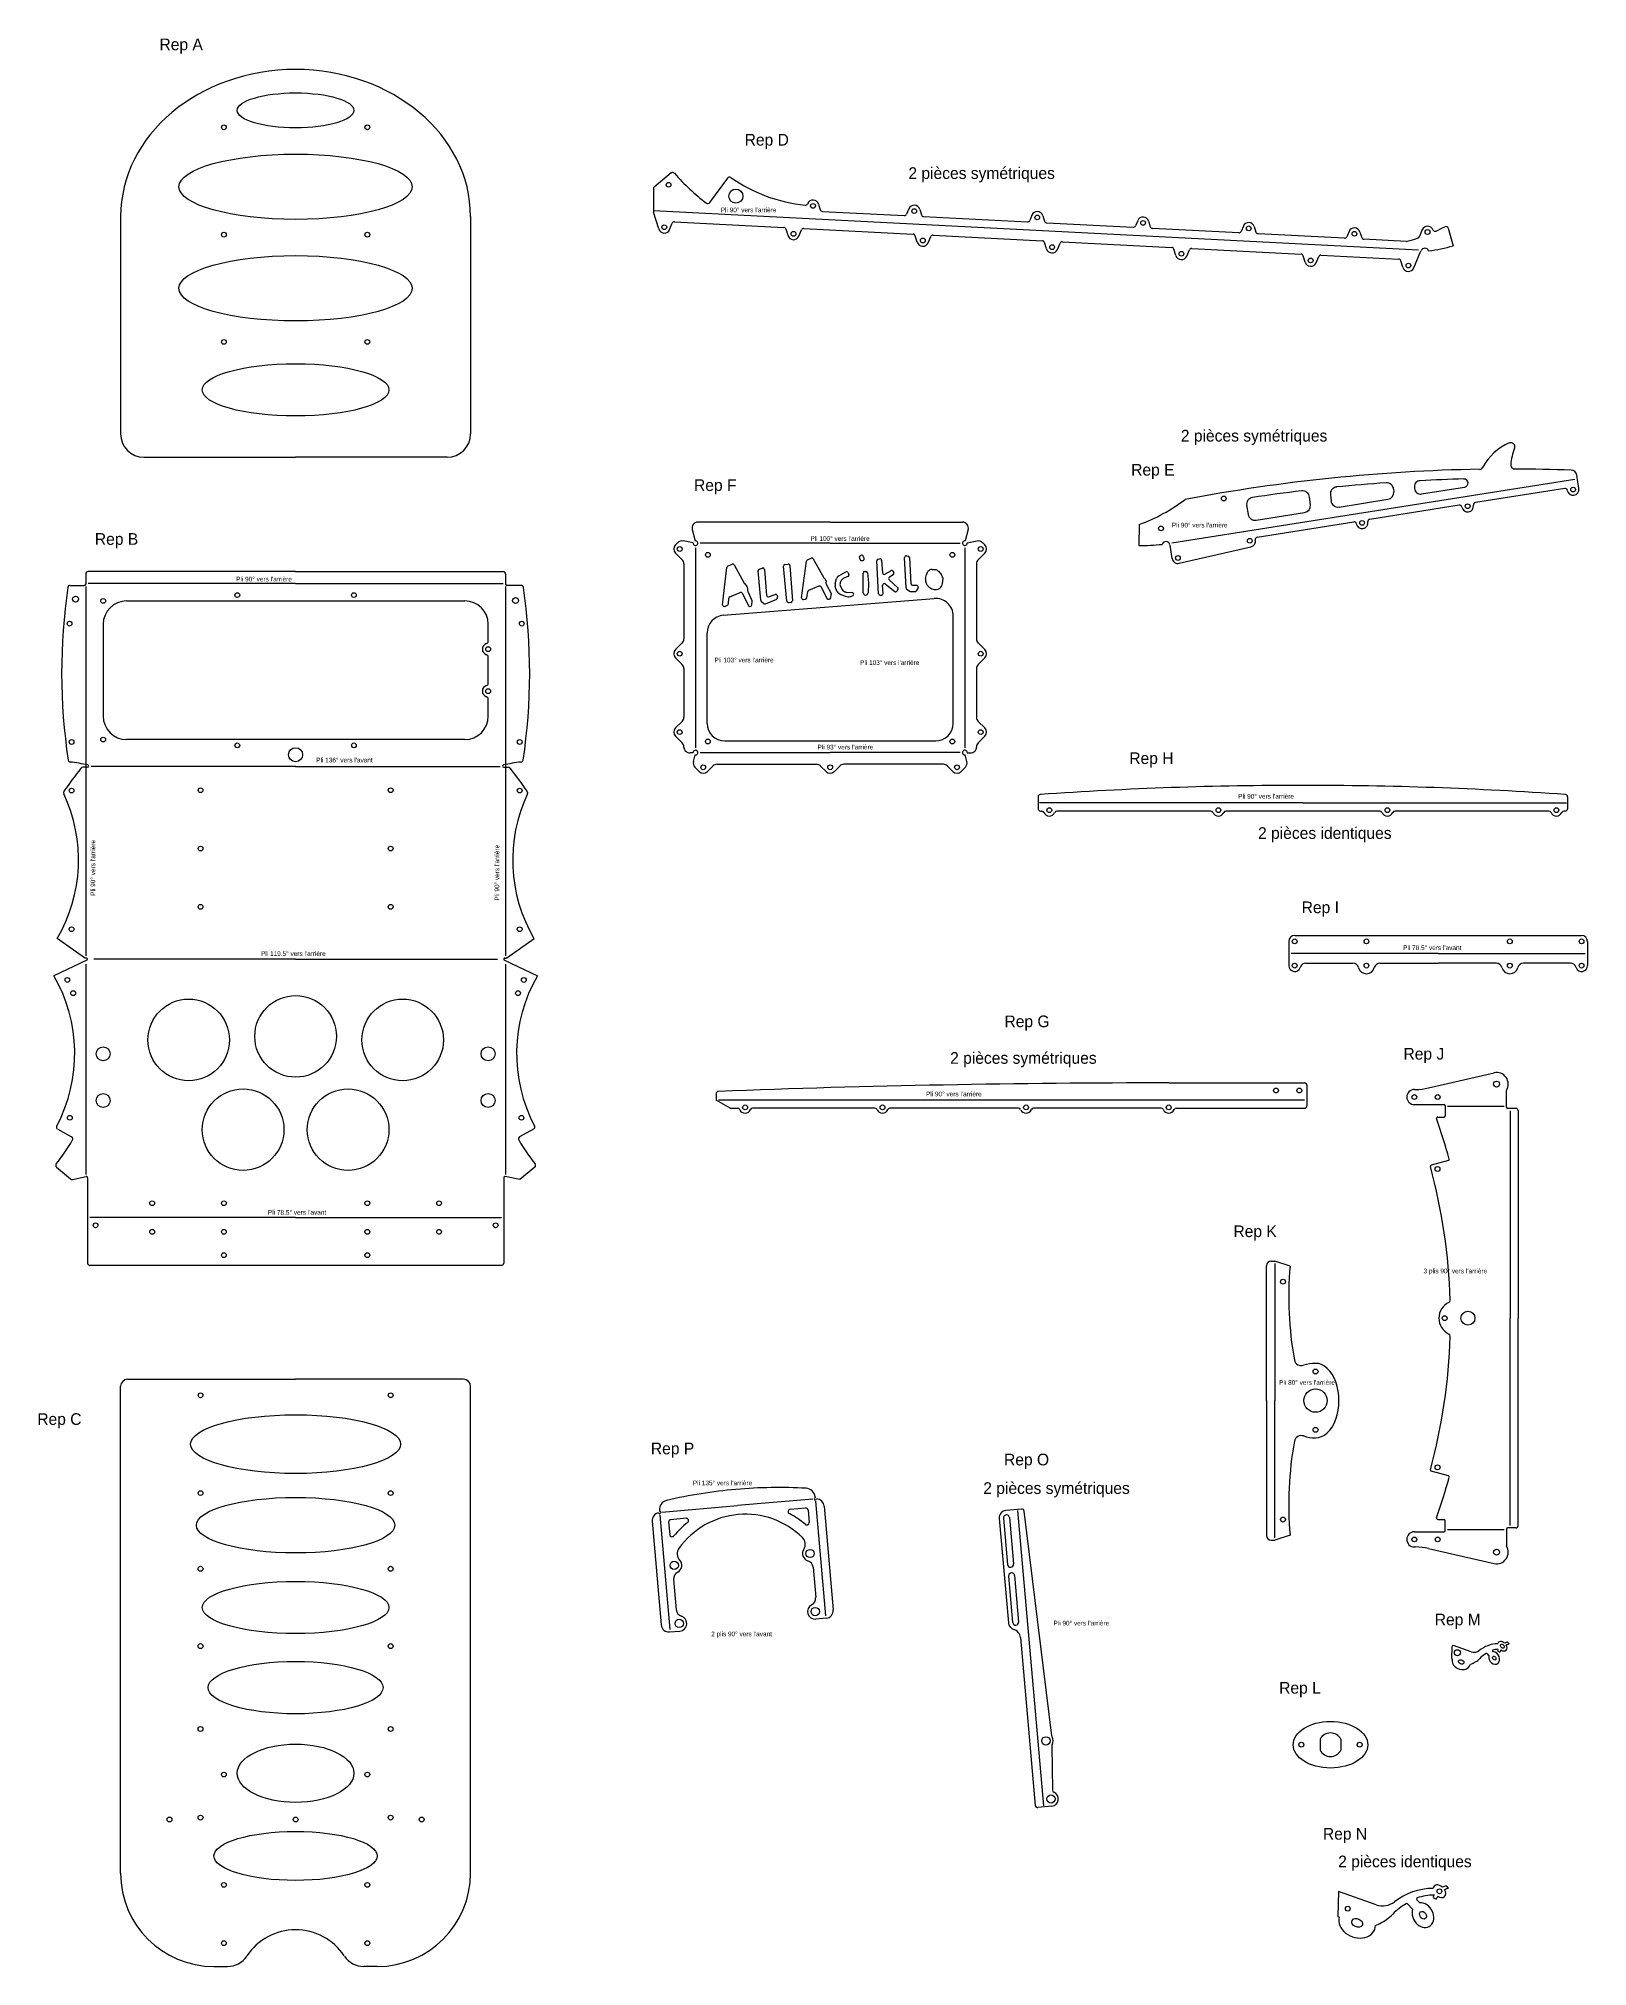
# Model space of a CAD drawing. Extents: x -1643 to -315, y -77 to 1576.
import ezdxf

# ---------------------------------------------------------------- set-up
doc = ezdxf.new("R2010")
doc.units = 0
doc.header["$MEASUREMENT"] = 0
for name, color, linetype in [('Contours', 31, 'CONTINUOUS'), ('Plis', 1, 'CONTINUOUS'), ('Trous', 70, 'CONTINUOUS')]:
    doc.layers.add(name, color=color, linetype=linetype)

msp = doc.modelspace()

# ---------------------------------------------------------------- linework, layer by layer
at = {"layer": 'Contours'}
for p, q in [((-1101, 1460.8), (-1115.6, 1448.6)), ((-1052.8, 1456.5), (-1068.1, 1435.4)), ((-1116.3, 1447.1), (-1116.3, 1427.8)), ((-1573.1, 1423.5), (-1573.1, 1237)), ((-1273.1, 1423.5), (-1273.1, 1237)), ((-1111.8, 1412.8), (-1116.2, 1427.2)), ((-974.7, 1434), (-973.3, 1429.3)), ((-971.4, 1427.9), (-901.2, 1424.3)), ((-897.3, 1430.1), (-899.3, 1425.5)), ((-888, 1429.6), (-886.5, 1424.9)), ((-884.7, 1423.4), (-795.6, 1418.9)), ((-791.8, 1424.6), (-793.7, 1420.1)), ((-782.4, 1424.1), (-780.9, 1419.4)), ((-1102.4, 1412.4), (-1100.2, 1417.7)), ((-1098.2, 1418.9), (-1004.5, 1414.1)), ((-1000.9, 1407.1), (-1002.6, 1412.6)), ((-991.6, 1406.6), (-989.3, 1412)), ((-987.4, 1413.2), (-893.6, 1408.4)), ((-890.1, 1401.4), (-891.8, 1406.9)), ((-880.7, 1400.9), (-878.5, 1406.3)), ((-876.5, 1407.5), (-782.7, 1402.6)), ((-779.1, 1418), (-705, 1414.2)), ((-701.1, 1419.9), (-703.1, 1415.4)), ((-691.7, 1419.5), (-690.3, 1414.8)), ((-614.4, 1409.5), (-688.5, 1413.3)), ((-610.5, 1415.3), (-612.4, 1410.7)), ((-610.5, 1415.3), (-612.4, 1410.7)), ((-601.1, 1414.8), (-599.7, 1410.1)), ((-601.1, 1414.8), (-599.7, 1410.1)), ((-523.7, 1404.9), (-597.9, 1408.7)), ((-519.9, 1410.6), (-521.8, 1406.1)), ((-510.5, 1410.1), (-509, 1405.4)), ((-457.2, 1412.2), (-459.9, 1405.9)), ((-434.9, 1413.5), (-430.7, 1398.3)), ((-779.2, 1395.7), (-780.9, 1401.2)), ((-769.9, 1395.2), (-767.6, 1400.5)), ((-765.7, 1401.8), (-671.9, 1396.9)), ((-668.4, 1390), (-670.1, 1395.5)), ((-659, 1389.5), (-656.7, 1394.8)), ((-654.8, 1396.1), (-561, 1391.2)), ((-557.5, 1384.3), (-559.2, 1389.8)), ((-548.2, 1383.8), (-545.9, 1389.1)), ((-544, 1390.3), (-477.2, 1386.9)), ((-470.6, 1402.1), (-507.2, 1404)), ((-464.4, 1379.5), (-458.2, 1394.1)), ((-473.7, 1380), (-475.4, 1385.5)), ((-1553.1, 1217), (-1423.1, 1217)), ((-1293.1, 1217), (-1423.1, 1217)), ((-463.8, 1191.6), (-463.7, 1190.2)), ((-457.9, 1185.5), (-420.8, 1191.4)), ((-322.9, 1190.1), (-324.7, 1201.7)), ((-607.7, 1175.6), (-606.5, 1168.1)), ((-553, 1176.3), (-553.7, 1182.9)), ((-535.9, 1184.9), (-535.3, 1179.6)), ((-528.4, 1174.3), (-486.6, 1181)), ((-425.5, 1175.9), (-502.1, 1163.7)), ((-481.7, 1189.5), (-481.5, 1187.3)), ((-335, 1190.2), (-411.6, 1178.1)), ((-964.8, 1161.4), (-1078.2, 1161.4)), ((-964.8, 1161.4), (-851.3, 1161.4)), ((-699.7, 1159.3), (-700, 1141.3)), ((-599.6, 1163.1), (-558, 1169.7)), ((-598.6, 1148.5), (-515.9, 1161.5)), ((-1095.4, 1143.8), (-1097.3, 1141.8)), ((-1082.2, 1143.5), (-1090.9, 1145.2)), ((-1083, 1155.1), (-1080.4, 1145.3)), ((-846.5, 1155.1), (-849.1, 1145.3)), ((-847.4, 1143.5), (-838.6, 1145.2)), ((-834.1, 1143.8), (-832.2, 1141.8)), ((-671.6, 1130.2), (-673.4, 1141.7)), ((-1091.7, 1129.1), (-1097.3, 1134.8)), ((-1090.2, 1125.6), (-1090.2, 1061.2)), ((-839.3, 1125.6), (-839.3, 1061.2)), ((-837.9, 1129.1), (-832.2, 1134.8)), ((-665.5, 1126.1), (-604, 1140.2)), ((-1603.1, 1116.9), (-1603.1, 1108.1)), ((-1423.1, 1118.9), (-1601.1, 1118.9)), ((-1423.1, 1118.9), (-1245, 1118.9)), ((-1243, 1116.9), (-1243, 1108.1)), ((-1616.4, 1107.1), (-1604.1, 1107.1)), ((-1568.1, 1093.8), (-1278, 1093.8)), ((-1229.8, 1107.1), (-1242, 1107.1)), ((-1056.4, 1081.5), (-875.5, 1095.8)), ((-859.3, 988.7), (-859.3, 1080.9)), ((-1588.1, 1073.8), (-1588.1, 994.9)), ((-1258, 1059.1), (-1258, 1073.8)), ((-1070.2, 988.7), (-1070.2, 1066.5)), ((-1258, 1023.1), (-1258, 1045.7)), ((-1091.7, 1057.7), (-1097.3, 1052)), ((-1091.7, 1039.3), (-1097.3, 1044.9)), ((-837.9, 1057.7), (-832.2, 1052)), ((-837.9, 1039.3), (-832.2, 1044.9)), ((-1090.2, 1035.7), (-1090.2, 994)), ((-839.3, 1035.7), (-839.3, 994)), ((-1258, 994.9), (-1258, 1009.7)), ((-1091.7, 990.5), (-1097.3, 984.8)), ((-1091.7, 972.1), (-1097.3, 977.7)), ((-837.9, 990.5), (-832.2, 984.8)), ((-837.9, 972.1), (-832.2, 977.7)), ((-1278, 974.9), (-1568.1, 974.9)), ((-1090.2, 968.5), (-1090.2, 968.5)), ((-1082.2, 963.6), (-1084.9, 963.5)), ((-1082, 956), (-1080.5, 961.7)), ((-1055.2, 973.7), (-874.3, 973.7)), ((-847.5, 956), (-849.1, 961.7)), ((-847.3, 963.6), (-844.6, 963.5)), ((-839.3, 968.5), (-839.3, 968.5)), ((-1601.4, 951.1), (-1605.5, 951.1)), ((-1244.7, 951.1), (-1240.6, 951.1)), ((-1080.7, 951.2), (-1077.1, 947.6)), ((-1065.4, 952.2), (-1070, 947.6)), ((-1061.8, 953.7), (-976.5, 953.7)), ((-973, 952.2), (-968.3, 947.6)), ((-956.6, 952.2), (-961.2, 947.6)), ((-867.7, 953.7), (-953, 953.7)), ((-864.2, 952.2), (-859.5, 947.6)), ((-848.8, 951.2), (-852.4, 947.6)), ((-786.5, 925.8), (-786.5, 915.6)), ((-784.5, 913.6), (-783.3, 913.6)), ((-638.4, 913.6), (-770.4, 913.6)), ((-559.5, 913.6), (-625.5, 913.6)), ((-493.5, 913.6), (-559.5, 913.6)), ((-348.5, 913.6), (-480.6, 913.6)), ((-334.5, 913.6), (-335.6, 913.6)), ((-332.5, 925.8), (-332.5, 915.6)), ((-1604.2, 787.7), (-1627.5, 804.2)), ((-1242, 787.7), (-1218.7, 804.2)), ((-571.5, 801.8), (-571.5, 781)), ((-566.5, 806.8), (-320.5, 806.8)), ((-315.5, 801.8), (-315.5, 781)), ((-1602.2, 785.6), (-1630.4, 772.3)), ((-1602.6, 787.5), (-1603.6, 787.5)), ((-1244, 785.6), (-1215.8, 772.3)), ((-1243.6, 787.5), (-1242.6, 787.5)), ((-561.8, 779.3), (-561.6, 779.8)), ((-556.9, 783.1), (-516.6, 783.1)), ((-493.4, 783.1), (-443.5, 783.1)), ((-393.6, 783.1), (-443.5, 783.1)), ((-330.1, 783.1), (-370.4, 783.1)), ((-325.2, 779.3), (-325.4, 779.8)), ((-674.5, 680.4), (-558, 680.4)), ((-556, 678.4), (-556, 660.7)), ((-451.7, 676.1), (-395.6, 689.1)), ((-1062.6, 671.1), (-1062.6, 665.7)), ((-1050.6, 658.7), (-1062.6, 665.7)), ((-463.9, 674.8), (-463, 674.8)), ((-463.9, 661.8), (-438.4, 661.8)), ((-385, 659.5), (-385, 674)), ((-1050.6, 658.7), (-1044.2, 658.7)), ((-1047.4, 658.7), (-1044.2, 658.7)), ((-926.4, 658.7), (-1031.3, 658.7)), ((-803.3, 658.7), (-913.5, 658.7)), ((-680.9, 658.7), (-790.4, 658.7)), ((-668, 658.7), (-558, 658.7)), ((-443.9, 651.1), (-438.4, 651.1)), ((-437.4, 660.8), (-437.4, 652.1)), ((-376.9, 658.5), (-384, 658.5)), ((-374.9, 656.5), (-374.9, 478.6)), ((-1627.1, 640.8), (-1615.2, 634.2)), ((-1219, 640.8), (-1231, 634.2)), ((-434.7, 613.9), (-449.4, 609.9)), ((-1628.1, 608.1), (-1616, 598.1)), ((-1614.3, 597.6), (-1602.6, 600)), ((-1601.4, 599.1), (-1601.4, 525.8)), ((-1244.7, 599.1), (-1244.7, 525.8)), ((-1230.9, 597.5), (-1243.5, 600)), ((-1218.1, 608.1), (-1230.9, 597.5)), ((-1246.7, 523.8), (-1599.4, 523.8)), ((-590.6, 407.9), (-590.6, 523.6)), ((-586.6, 527.6), (-583.6, 527.6)), ((-570.4, 523.3), (-583.6, 527.6)), ((-374.9, 300.8), (-374.9, 478.6)), ((-1573.1, 2.6), (-1573.1, 420.2)), ((-1567.1, 426.2), (-1423.1, 426.2)), ((-1279.1, 426.2), (-1423.1, 426.2)), ((-1273.1, 2.6), (-1273.1, 420.2)), ((-590.6, 407.9), (-590.6, 292.3)), ((-434.7, 343.4), (-449.4, 347.4)), ((-999, 314.8), (-985.9, 315.9)), ((-977.7, 325.5), (-977.6, 324.7)), ((-970, 317.3), (-962.2, 228.4)), ((-800.6, 314.9), (-814.1, 313.7)), ((-1117.4, 304.4), (-1109.6, 215.5)), ((-1111.2, 313.8), (-1111.1, 313)), ((-1103.3, 303.7), (-1102.3, 293)), ((-1088.3, 307), (-1101.5, 305.8)), ((-983.7, 314.1), (-982.8, 303.5)), ((-819.9, 306.9), (-812, 217.2)), ((-816.1, 307.2), (-812.6, 267.4)), ((-811, 307.7), (-807.6, 267.8)), ((-774.8, 120.3), (-798.5, 313.2)), ((-443.9, 306.1), (-438.4, 306.1)), ((-437.4, 296.4), (-437.4, 305.1)), ((-385, 297.8), (-385, 283.3)), ((-376.9, 298.8), (-384, 298.8)), ((-586.6, 288.3), (-583.6, 288.3)), ((-570.4, 292.5), (-583.6, 288.3)), ((-463.9, 295.4), (-438.4, 295.4)), ((-463.9, 282.4), (-463, 282.4)), ((-451.7, 281.1), (-395.6, 268.1)), ((-979.4, 265), (-977.2, 239.1)), ((-1099, 254.5), (-1096.7, 228.6)), ((-811.8, 257.4), (-808.3, 217.6)), ((-806.7, 257.9), (-803.2, 218)), ((-968.1, 221.3), (-977.1, 220.5)), ((-1102.6, 209.6), (-1093.6, 210.3)), ((-801.6, 204.7), (-789, 60.8)), ((-384.1, 200.9), (-382.7, 199.3)), ((-431.7, 196.9), (-431.9, 186.8)), ((-431.9, 186.8), (-431.3, 186.2)), ((-415.1, 192.5), (-430.3, 197.8)), ((-401.7, 190.9), (-400, 189.1)), ((-396.8, 193), (-396.2, 192.4)), ((-392.5, 193.4), (-390.6, 192.2)), ((-544.7, 117.6), (-544.7, 108)), ((-526.9, 117.6), (-526.9, 108)), ((-774.8, 111.6), (-774.2, 73.9)), ((-774.9, 60), (-786.8, 58.9)), ((-529, -13.1), (-529.4, -34.1)), ((-496.6, -24.5), (-529, -13.1)), ((-436.6, -8.2), (-434.8, -10.3)), ((-469.7, -23.8), (-465.4, -28.2)), ((-461.8, -20.2), (-459.3, -22.9)), ((-447.9, -18.2), (-445.3, -19.7)), ((-529.4, -34.1), (-528.3, -35.1)), ((-497.2, -42.1), (-493.5, -40.4)), ((-1493.1, -77.4), (-1481.5, -77.4)), ((-1353.1, -77.4), (-1364.6, -77.4))]:
    msp.add_line(p, q, dxfattribs=at)
at = {"layer": 'Contours', "ltscale": 0.675}
for p, q in [((-1052.7, 1123.5), (-1048.7, 1125.4)), ((-1047, 1124.8), (-1038.5, 1108.9)), ((-1003.5, 1125.1), (-1000.8, 1125.4)), ((-989.3, 1096.4), (-985.1, 1127.9)), ((-984.3, 1129), (-981.1, 1130.5)), ((-979.3, 1130), (-970.3, 1113.7)), ((-939.7, 1130.4), (-939, 1129)), ((-938.5, 1132.8), (-939.3, 1132.2)), ((-937.5, 1128.4), (-936.6, 1128.5)), ((-935.7, 1130.4), (-936.5, 1132.2)), ((-923.2, 1100), (-924.8, 1128.1)), ((-923.7, 1129.5), (-922.3, 1129.8)), ((-920.7, 1128.6), (-920, 1117.8)), ((-899.7, 1105.1), (-901, 1131.1)), ((-899.4, 1132.5), (-898, 1132.3)), ((-896.8, 1131), (-895.5, 1108.5)), ((-1057, 1090.5), (-1053.4, 1122.5)), ((-1038.3, 1108.6), (-1036.3, 1106.5)), ((-1024.3, 1094.4), (-1026.5, 1119.5)), ((-1025.7, 1120.9), (-1023, 1121.9)), ((-1021.2, 1120.7), (-1019.4, 1098.5)), ((-1001.8, 1093.5), (-1004.7, 1123.6)), ((-999.3, 1124.1), (-997.2, 1094)), ((-970, 1113.3), (-968.8, 1112.2)), ((-968.3, 1111.1), (-968.4, 1108.9)), ((-968.3, 1108.2), (-963.9, 1100.2)), ((-960.5, 1108.7), (-959.4, 1112.9)), ((-957.4, 1115.4), (-951.4, 1118.8)), ((-955.6, 1110.7), (-956.1, 1109.6)), ((-949.6, 1114.6), (-953.5, 1112.9)), ((-949.4, 1118), (-948.8, 1116.3)), ((-936.4, 1100.6), (-936.4, 1117.7)), ((-935.2, 1119), (-934.1, 1119.1)), ((-932.7, 1117.8), (-931.9, 1109.3)), ((-931.9, 1109.3), (-932.2, 1100.8)), ((-917.9, 1116.7), (-912.8, 1119.7)), ((-917.6, 1108.4), (-909.4, 1101.9)), ((-914.2, 1112), (-906.9, 1105.3)), ((-910.7, 1116.2), (-914, 1114.1)), ((-910.9, 1119.2), (-910.2, 1118)), ((-883, 1112.9), (-882.2, 1116.5)), ((-881.6, 1117.9), (-881, 1118.9)), ((-877.4, 1120.7), (-874.7, 1120.6)), ((-871.8, 1119.2), (-869.3, 1116.1)), ((-868.4, 1108.9), (-868.2, 1110.4)), ((-868.3, 1113.9), (-868.2, 1112.1)), ((-1051.8, 1091.4), (-1051.6, 1096.2)), ((-1050.8, 1097.4), (-1042, 1101)), ((-1040.3, 1100.4), (-1034.9, 1089.8)), ((-1035.9, 1105.8), (-1035.3, 1101.7)), ((-1035.2, 1101.3), (-1031.8, 1094.2)), ((-1032, 1090.3), (-1031.7, 1093.5)), ((-1023.9, 1093.5), (-1021.7, 1091.5)), ((-1020.3, 1091.3), (-1010.6, 1095.4)), ((-1017.6, 1097.4), (-1011.9, 1099.3)), ((-1010.2, 1098.3), (-1009.9, 1097)), ((-1000.3, 1092.3), (-998.4, 1092.6)), ((-987.7, 1094.9), (-986, 1095.2)), ((-984.8, 1096.3), (-984, 1101.9)), ((-983.1, 1102.9), (-974.1, 1106.6)), ((-972.4, 1105.9), (-967.5, 1095.9)), ((-966.3, 1095.2), (-965.6, 1095.2)), ((-964.3, 1096.3), (-963.8, 1099.4)), ((-959.9, 1104.1), (-960.5, 1106.8)), ((-955.9, 1106.2), (-954.5, 1103.6)), ((-955.7, 1099.3), (-951.7, 1097.8)), ((-951.2, 1101.4), (-946, 1101.1)), ((-947.3, 1097.6), (-945.5, 1098.2)), ((-945, 1100.4), (-944.8, 1100.1)), ((-935.9, 1099.5), (-935.3, 1099)), ((-933.4, 1099.1), (-932.6, 1100)), ((-921.9, 1098.8), (-920.8, 1098.7)), ((-919.4, 1100.1), (-919.8, 1107.2)), ((-907.4, 1102.3), (-906.6, 1103.6)), ((-899.2, 1104.1), (-897.1, 1102.3)), ((-896.2, 1101.9), (-891.9, 1101.8)), ((-894.1, 1107.3), (-891.1, 1107.4)), ((-890.8, 1102.4), (-889.6, 1104.1)), ((-889.7, 1106.4), (-889.4, 1105.2)), ((-880.3, 1106), (-878.4, 1104.7)), ((-874.4, 1103.5), (-873.5, 1103.5)), ((-871.4, 1104.3), (-870.8, 1104.7)), ((-1055.2, 1089.1), (-1052.7, 1090.2)), ((-1033.8, 1089.1), (-1033.3, 1089.1))]:
    msp.add_line(p, q, dxfattribs=at)
at = {"layer": 'Contours'}
for centre, radius in [((-327.8, 1189.3), 2.05), ((-627.3, 1181.6), 2.05), ((-418.2, 1175), 2.05), ((-681.1, 1156), 2.05), ((-508.7, 1160.7), 2.05), ((-605, 1145.4), 2.05), ((-666.6, 1130.6), 2.05), ((-1514.8, 717.3), 35), ((-1423.1, 720.3), 35), ((-1331.3, 717.3), 35), ((-1468.1, 640.3), 35), ((-1378.1, 640.3), 35)]:
    msp.add_circle(centre, radius, dxfattribs=at)
for centre, radius, start, end in [((-1099.7, 1459.2), 2, 40.4111, 129.7249), ((-972.5, 1567.5), 165, 220.4111, 233.413), ((-1051.2, 1455.3), 2, 54.9525, 144.116), ((-972.5, 1567.5), 135, 234.9525, 264.1965), ((-1114.3, 1447.1), 2, 129.7249, 180), ((-1114.3, 1427.8), 2, 180, 197.0517), ((-1069.7, 1436.6), 2, 233.413, 324.116), ((-986, 1435.2), 2, 264.1965, 338.2097), ((-979.5, 1432.6), 5, 17.0517, 158.2097), ((-971.3, 1429.9), 2, 197.0517, 267.0517), ((-901.1, 1426.3), 2, 267.0517, 337.0517), ((-892.7, 1428.1), 5, 17.0517, 157.0517), ((-884.6, 1425.4), 2, 197.0517, 267.0517), ((-787.2, 1422.7), 5, 17.0517, 157.0517), ((-696.5, 1418), 5, 17.0517, 157.0517), ((-1107, 1414.3), 5, 197.0517, 337.0517), ((-1098.3, 1416.9), 2, 87.0517, 157.0517), ((-1004.6, 1412.1), 2, 17.0517, 87.0517), ((-996.2, 1408.6), 5, 197.0517, 337.0517), ((-987.5, 1411.2), 2, 87.0517, 157.0517), ((-893.7, 1406.4), 2, 17.0517, 87.0517), ((-876.6, 1405.5), 2, 87.0517, 157.0517), ((-795.5, 1420.9), 2, 267.0517, 337.0517), ((-779, 1420), 2, 197.0517, 267.0517), ((-704.9, 1416.2), 2, 267.0517, 337.0517), ((-688.4, 1415.3), 2, 197.0517, 267.0517), ((-614.3, 1411.5), 2, 267.0517, 337.0517), ((-614.3, 1411.5), 2, 267.0517, 337.0517), ((-605.9, 1413.3), 5, 17.0517, 157.0517), ((-605.9, 1413.3), 5, 17.0517, 157.0517), ((-597.8, 1410.7), 2, 197.0517, 267.0517), ((-597.8, 1410.7), 2, 197.0517, 267.0517), ((-523.6, 1406.9), 2, 267.0517, 337.0517), ((-515.3, 1408.7), 5, 17.0517, 157.0517), ((-461.7, 1406.7), 2, 288.0207, 337.0517), ((-452.6, 1410.2), 5, 21.4603, 157.0517), ((-446.1, 1412.8), 2, 201.4603, 294.6482), ((-506.6, 1544.6), 147, 294.6482, 297.9218), ((-436.8, 1412.9), 2, 15.5202, 117.9218), ((-885.3, 1402.9), 5, 197.0517, 337.0517), ((-782.8, 1400.6), 2, 17.0517, 87.0517), ((-774.5, 1397.2), 5, 197.0517, 337.0517), ((-765.8, 1399.8), 2, 87.0517, 157.0517), ((-672, 1394.9), 2, 17.0517, 87.0517), ((-663.6, 1391.5), 5, 197.0517, 337.0517), ((-654.9, 1394.1), 2, 87.0517, 157.0517), ((-561.1, 1389.2), 2, 17.0517, 87.0517), ((-544.1, 1388.3), 2, 87.0517, 157.0517), ((-507.1, 1406), 2, 197.0517, 267.0517), ((-470.5, 1404.1), 2, 267.0517, 284.3885), ((-506.6, 1544.6), 147, 284.3885, 288.0207), ((-454.9, 1392.8), 3.5, 21.3423, 157.0517), ((-471, 1542.8), 150, 277.4048, 285.6002), ((-552.8, 1385.8), 5, 197.0517, 337.0517), ((-477.3, 1384.9), 2, 17.0517, 87.0517), ((-469, 1381.4), 5, 197.0517, 337.0517), ((-1553.1, 1237), 20, 180, 270), ((-1293.1, 1237), 20, 270, 360), ((-363.4, 1185.7), 47.6, 113.8107, 151.4151), ((-381.2, 1226), 3.5, 338.7651, 113.8107), ((-329.5, 1205.9), 52, 158.7651, 174.7599), ((-408.2, 1210.1), 3.5, 270.992, 331.4151), ((-377.7, 1210.4), 3.5, 174.7599, 269.8264), ((-382.3, -288.1), 1495, 90.992, 100.7218), ((-529.9, 1185.5), 6, 95.7221, 185.9542), ((-382.3, -288.1), 1487, 94.0811, 95.7221), ((-487.7, 1189.1), 6, 3.849, 94.0811), ((-458.8, 1191.9), 5, 92.9609, 183.1542), ((-382.3, -288.1), 1487, 91.508, 92.9609), ((-421.3, 1194.8), 3.5, 279, 91.508), ((-382.3, -288.1), 1495, 87.9761, 89.8264), ((-329.6, 1200.9), 5, 9, 87.9761), ((-751.6, 1301.3), 151.1, 290.0799, 307.1197), ((-601.7, 1176.5), 6, 98.5221, 188.7542), ((-382.3, -288.1), 1487, 96.8811, 98.5221), ((-559.7, 1182.2), 6, 6.649, 96.8811), ((-558.9, 1175.6), 6, 279, 6.649), ((-529.4, 1180.3), 6, 185.9542, 279), ((-487.5, 1186.9), 6, 279, 3.849), ((-458.7, 1190.4), 5, 183.1542, 279), ((-425.2, 1173.9), 2, 9, 99), ((-418.2, 1175), 5, 189, 9), ((-411.3, 1176.1), 2, 99, 189), ((-334.7, 1188.2), 2, 9, 99), ((-327.8, 1189.3), 5, 189, 9), ((-1078.2, 1156.4), 5, 90, 194.8625), ((-851.3, 1156.4), 5, 345.1375, 90), ((-600.6, 1169), 6, 188.7542, 279), ((-515.6, 1159.6), 2, 9, 99), ((-508.7, 1160.7), 5, 189, 9), ((-501.8, 1161.8), 2, 99, 189), ((-1093.8, 1138.3), 5, 135, 225), ((-1091.9, 1140.2), 5, 79.286, 135), ((-1080.2, 1143.3), 2, 174.6195, 97.494), ((-849.3, 1143.3), 2, 82.506, 5.3805), ((-837.7, 1140.2), 5, 45, 100.714), ((-835.7, 1138.3), 5, 315, 45), ((-697.7, 1294.8), 153.5, 269.1329, 276.5314), ((-676.9, 1141.2), 3.5, 9, 161.7519), ((-605.1, 1145), 5, 282.9129, 11.7738), ((-598.3, 1146.5), 2, 99, 191.7738), ((-1095.2, 1125.6), 5, 0, 45), ((-834.3, 1125.6), 5, 135, 180), ((-666.6, 1130.9), 5, 189, 282.9129), ((-1604.1, 1108.1), 1, 270, 360), ((-1601.1, 1116.9), 2, 90, 180), ((-1245, 1116.9), 2, 0, 90), ((-1242, 1108.1), 1, 180, 270), ((-1118.7, 1032.2), 505, 171.6659, 188.5354), ((-1616.4, 1105.1), 2, 90, 171.6659), ((-1568.1, 1073.8), 20, 90, 180), ((-1278, 1073.8), 20, 0, 90), ((-1229.8, 1105.1), 2, 8.3341, 90), ((-1727.4, 1032.2), 505, 351.4646, 8.3341), ((-874.3, 1080.9), 15, 0, 94.5503), ((-1055.2, 1066.5), 15, 94.5503, 180), ((-1260, 1059.1), 2, 286.6015, 360), ((-1095.2, 1061.2), 5, 315, 360), ((-834.3, 1061.2), 5, 180, 225), ((-1258, 1052.4), 5, 106.6015, 253.3985), ((-1260, 1045.7), 2, 0, 73.3985), ((-1093.8, 1048.5), 5, 135, 225), ((-835.7, 1048.5), 5, 315, 45), ((-1095.2, 1035.7), 5, 0, 45), ((-834.3, 1035.7), 5, 135, 180), ((-1258, 1016.4), 5, 106.6015, 253.3985), ((-1260, 1023.1), 2, 286.6015, 360), ((-1260, 1009.7), 2, 0, 73.3985), ((-1568.1, 994.9), 20, 180, 270), ((-1278, 994.9), 20, 270, 360), ((-1095.2, 994), 5, 315, 360), ((-834.3, 994), 5, 180, 225), ((-1093.8, 981.3), 5, 135, 225), ((-1055.2, 988.7), 15, 180, 270), ((-874.3, 988.7), 15, 270, 360), ((-835.7, 981.3), 5, 315, 45), ((-1095.2, 968.5), 5, 0, 45), ((-1085.2, 968.5), 5, 180, 273.2519), ((-1080.2, 963.7), 2, 262.2956, 181.6266), ((-849.3, 963.7), 2, 358.3734, 277.7044), ((-844.3, 968.5), 5, 266.7481, 360), ((-834.3, 968.5), 5, 135, 180), ((-1218.5, 647.6), 492.6, 142.0864, 144.9499), ((-1616.1, 957.6), 2, 188.5354, 263.1433), ((-1636, 792.6), 164.2, 77.7804, 83.1433), ((-1605.5, 949.1), 2, 90, 142.0864), ((-1601.4, 952.1), 1, 270, 77.7804), ((-1244.7, 952.1), 1, 102.2196, 270), ((-1210.2, 792.6), 164.2, 96.8567, 102.2196), ((-1240.6, 949.1), 2, 37.9136, 90), ((-1627.7, 647.6), 492.6, 35.0501, 37.9136), ((-1230, 957.6), 2, 276.8567, 351.4646), ((-1077.2, 954.7), 5, 164.7273, 225), ((-1073.6, 951.1), 5, 225, 315), ((-1061.8, 948.7), 5, 90, 135), ((-976.5, 948.7), 5, 45, 90), ((-964.8, 951.1), 5, 225, 315), ((-953, 948.7), 5, 90, 135), ((-867.7, 948.7), 5, 45, 90), ((-856, 951.1), 5, 225, 315), ((-852.4, 954.7), 5, 315, 15.2727), ((-1742.7, 871.6), 133.5, 329.6516, 25.2069), ((-1620.1, 929.3), 2, 144.9499, 205.2069), ((-1103.5, 871.6), 133.5, 154.7931, 210.3484), ((-1226.1, 929.3), 2, 334.7931, 35.0501), ((-784.5, 925.8), 2, 93.9882, 180), ((-559.5, -2301.6), 3237.2, 90, 93.9882), ((-559.5, -2301.6), 3237.2, 86.0118, 90), ((-334.5, 925.8), 2, 0, 86.0118), ((-784.5, 915.6), 2, 180, 270), ((-783.3, 911.6), 2, 22.8447, 90), ((-776.9, 914.3), 5, 340.0003, 340.0003), ((-776.9, 914.3), 5, 202.8447, 337.1553), ((-770.4, 911.6), 2, 90, 157.1553), ((-638.4, 911.6), 2, 22.8447, 90), ((-631.9, 914.3), 5, 202.8447, 337.1553), ((-625.5, 911.6), 2, 90, 157.1553), ((-493.5, 911.6), 2, 22.8447, 90), ((-487, 914.3), 5, 202.8447, 337.1553), ((-480.6, 911.6), 2, 90, 157.1553), ((-348.5, 911.6), 2, 22.8447, 90), ((-342.1, 914.3), 5, 199.9997, 199.9997), ((-342.1, 914.3), 5, 202.8447, 337.1553), ((-335.6, 911.6), 2, 90, 157.1553), ((-334.5, 915.6), 2, 270, 360), ((-566.5, 801.8), 5, 90, 180), ((-320.5, 801.8), 5, 0, 90), ((-1603.6, 788.5), 1, 234.7419, 270), ((-1602.6, 786.5), 1, 295.2419, 90), ((-1243.6, 786.5), 1, 90, 244.7581), ((-1242.6, 788.5), 1, 270, 305.2581), ((-566.5, 781), 5, 180, 340), ((-556.9, 778.1), 5, 90, 160), ((-516.6, 778.1), 5, 14.2311, 90), ((-505, 781), 7, 194.2311, 345.7689), ((-493.4, 778.1), 5, 90, 165.7689), ((-393.6, 778.1), 5, 14.2311, 90), ((-382, 781), 7, 194.2311, 345.7689), ((-370.4, 778.1), 5, 90, 165.7689), ((-330.1, 778.1), 5, 20, 90), ((-320.5, 781), 5, 200, 360), ((-1746, 705.7), 133.5, 332.2003, 29.9363), ((-1100.1, 705.7), 133.5, 150.0637, 207.7997), ((-674.5, -9624.2), 10304.6, 90, 92.1479), ((-558, 678.4), 2, 360, 90), ((-393.4, 679.4), 10, 327.4012, 103.0437), ((-1060.6, 671.1), 2, 92.1479, 180), ((-463.9, 668.3), 6.5, 90, 270), ((-463, 724.8), 50, 270, 283.0436), ((-438.4, 660.8), 1, 0, 90), ((-1044.2, 656.7), 2, 22.8447, 90), ((-1037.7, 659.4), 5, 202.8447, 337.1556), ((-1031.3, 656.7), 2, 89.9997, 157.1556), ((-926.4, 656.7), 2, 22.849, 89.9997), ((-919.9, 659.4), 5, 202.849, 337.1556), ((-913.5, 656.7), 2, 89.9997, 157.1556), ((-803.3, 656.7), 2, 22.849, 89.9997), ((-796.8, 659.4), 5, 202.849, 337.1556), ((-790.4, 656.7), 2, 89.9997, 157.1556), ((-680.9, 656.7), 2, 22.849, 89.9997), ((-674.5, 659.4), 5, 202.849, 337.1553), ((-668, 656.7), 2, 90, 157.1553), ((-558, 660.7), 2, 270, 360), ((-443.9, 650.1), 1, 90, 199.3261), ((-932.9, 478.6), 517.2, 15.3016, 19.3261), ((-438.4, 652.1), 1, 270, 360), ((-384, 659.5), 1, 180, 270), ((-376.9, 656.5), 2, 0, 90), ((-1746, 705.7), 151.1, 321.1323, 330.5862), ((-1626.2, 642.5), 2, 152.2003, 241.3546), ((-1616.1, 632.5), 2, 330.5862, 61.3546), ((-1230, 632.5), 2, 118.6454, 209.4138), ((-1100.1, 705.7), 151.1, 209.4138, 218.8677), ((-1220, 642.5), 2, 298.6454, 27.7997), ((-435, 614.9), 1, 285.1906, 15.3016), ((-1626.8, 609.6), 2, 141.1323, 230.384), ((-1614.7, 599.6), 2, 230.384, 281.5951), ((-1602.4, 599.1), 1, 0, 101.5951), ((-1243.7, 599.1), 1, 78.4049, 180), ((-1219.3, 609.6), 2, 309.616, 38.8677), ((-449.1, 608.9), 1, 105.1906, 195.0762), ((-932.9, 478.6), 500, 1.77, 15.0762), ((-1599.4, 525.8), 2, 180, 270), ((-1246.7, 525.8), 2, 270, 360), ((-586.6, 523.6), 4, 90, 180), ((-271.6, 496.6), 300, 174.888, 190.3207), ((-427.9, 478.6), 15, 115.1977, 180), ((-435.1, 494), 2, 295.1977, 1.77), ((-932.9, 478.6), 500, 344.9238, 358.23), ((-427.9, 478.6), 15, 180, 244.8023), ((-435.1, 463.2), 2, 358.23, 64.8023), ((-560.8, 443.9), 6, 190.3207, 288.7954), ((-548.6, 407.9), 32, 90, 108.7954), ((-1567.1, 420.2), 6, 90, 180), ((-1279.1, 420.2), 6, 0, 90), ((-271.6, 319.3), 300, 169.6793, 185.112), ((-560.8, 371.9), 6, 71.2046, 169.6793), ((-548.6, 407.9), 32, 251.2046, 270), ((-449.1, 348.3), 1, 164.9238, 254.8094), ((-1008.3, -93.6), 427, 95, 103.0948), ((-1008.3, -93.6), 427, 86.9052, 95), ((-985.7, 324.8), 8, 5, 86.9052), ((-932.9, 478.6), 517.2, 340.6739, 344.6984), ((-435, 342.4), 1, 344.6984, 74.8094), ((-1103.2, 314.5), 8, 103.0948, 185), ((-998.9, 312.8), 2, 95, 241.8636), ((-985.7, 313.9), 2, 5, 95), ((-977.5, 323.7), 1, 95, 0.904), ((-976.9, 316.7), 7, 5, 86.8079), ((-800.4, 312.9), 2, 7.0058, 95), ((-1110.4, 305), 7, 103.1921, 185), ((-1111, 312), 1, 189.096, 95), ((-1101.3, 303.8), 2, 95, 185), ((-1037.5, 240.5), 80, 128.1364, 140.017), ((-1037.5, 240.5), 70, 95, 144.4346), ((-1088.2, 305), 2, 308.1364, 95), ((-1037.5, 240.5), 70, 45.5654, 95), ((-1037.5, 240.5), 80, 49.983, 61.8636), ((-984.8, 303.3), 2, 229.983, 5), ((-813.6, 307.4), 6.3, 95, 185), ((-813.6, 307.4), 2.55, 5, 185.0998), ((-443.9, 307.1), 1, 160.6739, 270), ((-438.4, 305.1), 1, 0, 90), ((-384, 297.8), 1, 90, 180), ((-376.9, 300.8), 2, 270, 360), ((-1100.4, 293.2), 2, 185, 320.017), ((-1088, 276.6), 8, 144.4346, 223.1621), ((-994.1, 284.8), 8, 326.8379, 45.5654), ((-586.6, 292.3), 4, 180, 270), ((-463.9, 288.9), 6.5, 90, 270), ((-463, 232.4), 50, 76.9564, 90), ((-438.4, 296.4), 1, 270, 360), ((-393.4, 277.9), 10, 256.9563, 32.5988), ((-1098.5, 266.6), 6.5, 297.6199, 43.1621), ((-982, 276.8), 6.5, 146.8379, 252.3801), ((-985.9, 264.4), 6.5, 5, 72.3801), ((-810.1, 267.6), 2.55, 185, 5), ((-1092.5, 255.1), 6.5, 117.6199, 185), ((-809.2, 257.6), 2.55, 5, 185.0998), ((-977.6, 227), 6.5, 117.6199, 274.9999), ((-983.7, 238.5), 6.5, 297.6199, 5), ((-1103.1, 216), 6.5, 185, 275), ((-1090.2, 229.2), 6.5, 185, 252.3801), ((-1094.2, 216.8), 6.5, 275.0001, 72.3801), ((-968.7, 227.8), 6.5, 275, 5), ((-805.7, 217.8), 6.3, 185, 254.5405), ((-805.7, 217.8), 2.55, 185, 5), ((-809.6, 204), 8, 5, 74.5405), ((-391, 171.3), 28.2, 92.9268, 127.8066), ((-379.4, 184.7), 16.8, 106.1349, 114.7569), ((-378, 183.1), 16.8, 106.1361, 114.7922), ((-430.7, 196.8), 1, 70.8209, 178.6803), ((-420.7, 199.1), 17.9, 285.6278, 316.741), ((-412.7, 199.4), 7.32, 250.7273, 307.6364), ((-390.3, 170.2), 24.1, 120.0633, 136.1768), ((-402.1, 190.6), 0.5, 43.7625, 120.0633), ((-396.4, 193.4), 0.5, 105.5189, 222.9129), ((-390.1, 170.4), 24.4, 95.6455, 105.5189), ((-392.4, 194.3), 0.3, 334.418, 95.6455), ((-379.3, 188), 14.3, 154.418, 158.0028), ((-377, 186.2), 14.9, 147.7735, 156), ((-772.8, 120.5), 2, 187.0058, 212.4159), ((-779.8, 116.1), 6.3, 327.5455, 32.4159), ((-535.8, 112.8), 10.1, 28.214, 151.786), ((-772.8, 111.6), 2, 147.5455, 180.8648), ((-535.8, 112.8), 10.1, 208.214, 331.786), ((-775.4, 66.3), 6.3, 275, 67.1962), ((-772.2, 73.9), 2, 180.8648, 247.1962), ((-787, 60.9), 2, 185, 275), ((-1493.1, 2.6), 80, 180, 270), ((-1353.1, 2.6), 80, 270, 360), ((-447.1, -65.9), 55.5, 90.7883, 127.6364), ((-445.8, -66.8), 50.7, 91.2967, 107.9581), ((-430.2, -25.3), 19.1, 151.0295, 158.0028), ((-430.4, -29.7), 22.4, 106.1349, 114.7569), ((-428.5, -31.9), 22.4, 106.1361, 114.7922), ((-491.1, -8.8), 16.6, 250.7273, 307.6364), ((-509.3, -6.5), 37.4, 295, 316), ((-446.2, -67.2), 50.1, 119.4891, 136.1768), ((-470.4, -24.4), 1, 43.7625, 119.4891), ((-461.1, -19.5), 1, 107.9581, 222.9129), ((-427.2, -27.8), 19.8, 147.7735, 156), ((-1423.1, -95.9), 50, 90, 146.6036), ((-1423.1, -95.9), 50, 33.3964, 90), ((-1481.5, -57.4), 20, 270, 326.6036), ((-1364.6, -57.4), 20, 213.3964, 270)]:
    msp.add_arc(centre, radius, start, end, dxfattribs=at)
at = {"layer": 'Contours', "ltscale": 0.675}
for centre, radius, start, end in [((-1048.2, 1124.1), 1.35, 28.0174, 114.8376), ((-1003.4, 1123.8), 1.35, 96.0789, 185.5121), ((-1000.6, 1124), 1.35, 3.8928, 96.0789), ((-983.7, 1127.8), 1.35, 115.8427, 172.3795), ((-980.5, 1129.3), 1.35, 29.0225, 115.8427), ((-938.5, 1131.1), 1.35, 123.4212, 208.5529), ((-937.8, 1129.7), 1.35, 208.5529, 281.3724), ((-937.7, 1131.6), 1.35, 24.8376, 123.4212), ((-936.9, 1129.9), 1.35, 281.3724, 24.8376), ((-923.4, 1128.2), 1.35, 101.1306, 183.1444), ((-922, 1128.5), 1.35, 3.8279, 101.1306), ((-899.6, 1131.1), 1.35, 81.1475, 182.8861), ((-898.2, 1130.9), 1.35, 3.4123, 81.1475), ((-1052.1, 1122.3), 1.35, 114.8376, 173.5335), ((-1037.3, 1109.6), 1.35, 208.0174, 224.2776), ((-1025.2, 1119.6), 1.35, 110.8924, 184.9989), ((-1022.5, 1120.6), 1.35, 4.6127, 110.8924), ((-969.1, 1114.3), 1.35, 209.0225, 227.4574), ((-969.7, 1111.2), 1.35, 357.4877, 47.4574), ((-967.1, 1108.9), 1.35, 177.4877, 208.3823), ((-956.5, 1107.7), 4.05, 165.4369, 192.9489), ((-955.4, 1111.9), 4.05, 119.1946, 165.4369), ((-952.3, 1108.1), 4.05, 158.1529, 208.0174), ((-951.9, 1109.2), 4.05, 114.0528, 158.1529), ((-950.7, 1117.6), 1.35, 17.7126, 119.1946), ((-950.1, 1115.8), 1.35, 294.0528, 17.7126), ((-935.1, 1117.7), 1.35, 92.4574, 180.2378), ((-934.1, 1117.7), 1.35, 5.682, 92.4574), ((-918.6, 1117.9), 1.35, 183.8279, 300.1385), ((-918.4, 1107.3), 1.35, 51.5697, 182.6295), ((-913.3, 1113), 1.35, 122.0619, 227.4574), ((-912.1, 1118.6), 1.35, 29.0225, 120.1385), ((-911.4, 1117.4), 1.35, 302.0619, 29.0225), ((-894.1, 1108.6), 1.35, 183.4123, 272.4574), ((-876.3, 1111.5), 6.75, 168.1347, 234.5825), ((-878.2, 1115.7), 4.05, 146.7036, 168.1347), ((-877.6, 1116.7), 4.05, 87.1565, 146.7036), ((-874.9, 1116.5), 4.05, 40.2331, 87.1565), ((-875.1, 1109.9), 6.75, 309.3273, 351.1475), ((-872.4, 1113.5), 4.05, 5.1838, 40.2331), ((-874.9, 1111.5), 6.75, 351.1475, 5.1838), ((-1053.2, 1091.4), 1.35, 292.5771, 357.3177), ((-1050.3, 1096.2), 1.35, 112.4112, 177.3177), ((-1041.5, 1099.8), 1.35, 26.8542, 112.4112), ((-1037.3, 1105.6), 1.35, 8.2502, 44.2776), ((-1034, 1101.9), 1.35, 188.2502, 205.4344), ((-1033.1, 1093.6), 1.35, 355.3751, 25.4344), ((-1023, 1094.5), 1.35, 184.9989, 227.6892), ((-1020.8, 1092.5), 1.35, 227.6892, 293.4463), ((-1018, 1098.7), 1.35, 184.6127, 288.7003), ((-1011.5, 1098), 1.35, 13.8576, 108.7003), ((-1011.2, 1096.7), 1.35, 293.4463, 13.8576), ((-1000.5, 1093.7), 1.35, 185.5121, 277.4077), ((-998.6, 1093.9), 1.35, 277.4077, 3.8928), ((-987.9, 1096.2), 1.35, 172.3795, 278.5015), ((-986.2, 1096.5), 1.35, 278.5015, 351.1475), ((-982.6, 1101.7), 1.35, 111.9632, 171.1475), ((-973.6, 1105.3), 1.35, 26.3282, 111.9632), ((-966.3, 1096.5), 1.35, 206.3282, 268.7422), ((-965.6, 1096.5), 1.35, 268.7422, 351.2194), ((-965.1, 1099.6), 1.35, 351.2194, 28.3823), ((-953.3, 1105.6), 6.75, 192.9489, 249.0416), ((-950.9, 1105.5), 4.05, 208.0174, 266.1173), ((-949.3, 1104.1), 6.75, 249.0416, 287.2326), ((-946.1, 1099.7), 1.35, 30.9531, 86.1173), ((-945.9, 1099.5), 1.35, 287.2326, 30.9531), ((-935, 1100.6), 1.35, 180.2378, 228.8658), ((-934.4, 1100), 1.35, 228.8658, 317.4574), ((-933.6, 1100.9), 1.35, 317.4574, 357.4877), ((-921.9, 1100.1), 1.35, 183.1444, 267.8574), ((-920.8, 1100.1), 1.35, 267.8574, 2.6295), ((-908.6, 1102.9), 1.35, 231.5697, 331.7075), ((-907.8, 1104.3), 1.35, 331.7075, 47.4574), ((-898.3, 1105.1), 1.35, 182.8861, 229.1421), ((-896.2, 1103.3), 1.35, 229.1421, 268.4999), ((-891.9, 1103.2), 1.35, 268.4999, 325.9464), ((-891, 1106), 1.35, 15.11, 92.4574), ((-890.7, 1104.9), 1.35, 325.9464, 15.11), ((-874.5, 1110.2), 6.75, 234.5825, 270.6098), ((-873.5, 1106.9), 3.38, 270.6098, 309.3273), ((-1055.7, 1090.4), 1.35, 173.5335, 292.5771), ((-1033.7, 1090.4), 1.35, 206.8542, 269.2776), ((-1033.3, 1090.4), 1.35, 269.2776, 355.3751)]:
    msp.add_arc(centre, radius, start, end, dxfattribs=at)
at = {"layer": 'Contours'}
for centre, major_axis, ratio, start_param, end_param in [((-1423.1, 1423.5), (-150, 0), 0.840541, 3.141593, 6.283185), ((-548.6, 407.9), (0, -32), 0.625, 6.283185, 9.424778), ((-388.4, 197.3), (3.41, -3.34), 0.687542, 7.955698, 9.818741), ((-423.7, 183.8), (7.62, -2.62), 0.78624, 3.173353, 6.397886), ((-395.4, 187.1), (2.65, -4.85), 0.791578, 3.915033, 8.981026), ((-388.4, 197.3), (3.41, -3.34), 0.687542, 5.005541, 7.502417), ((-442.4, -12.9), (4.55, -4.45), 0.687542, 7.955698, 9.896017), ((-442.4, -12.9), (4.55, -4.45), 0.687542, 5.005541, 7.502417), ((-456.5, -33.4), (5.3, -9.7), 0.791578, 3.796273, 9.126406), ((-512.9, -40), (15.2, -5.2), 0.78624, 3.173353, 6.53089)]:
    msp.add_ellipse(centre, major_axis=major_axis, ratio=ratio, start_param=start_param, end_param=end_param, dxfattribs=at)
for centre, major_axis, ratio in [((-1423.1, 1514.5), (-50, 0), 0.3), ((-1423.1, 1449), (-100, 0), 0.28), ((-1423.1, 1361.9), (-100, 0), 0.28), ((-1423.1, 1274.8), (-80, 0), 0.28), ((-1423.1, 370.6), (-90, 0), 0.28), ((-1423.1, 301.1), (-85, 0), 0.28), ((-1423.1, 230.5), (-80, 0), 0.28), ((-388.4, 197.3), (1.29, -1.48), 0.65939), ((-1423.1, 161.8), (-75, 0), 0.3), ((-423.7, 183.8), (2.23, -1.03), 0.715858), ((-395.4, 187.1), (1.01, -1.48), 0.709654), ((-535.8, 112.8), (-32, 0), 0.625), ((-1423.1, 88.3), (-50, 0), 0.5), ((-1423.1, 17.4), (-70, 0), 0.3), ((-456.5, -33.4), (2.02, -2.95), 0.709654), ((-512.9, -40), (4.45, -2.06), 0.715858)]:
    msp.add_ellipse(centre, major_axis=major_axis, ratio=ratio, dxfattribs=at)
at = {"layer": 'Plis'}
for p, q in [((-460.3, 1394.5), (-1116.3, 1428.3)), ((-964.8, 1143.3), (-1076.2, 1143.3)), ((-964.8, 1143.3), (-853.3, 1143.3)), ((-1080.2, 1139.3), (-1080.2, 967.7)), ((-849.3, 1139.3), (-849.3, 967.7)), ((-1423.1, 1108.8), (-1601.1, 1108.8)), ((-1423.1, 1108.8), (-1245.1, 1108.8)), ((-1603.1, 1106.1), (-1603.1, 789.4)), ((-1243, 1106.1), (-1243, 789.4)), ((-1076.2, 963.7), (-964.8, 963.7)), ((-853.3, 963.7), (-964.8, 963.7)), ((-1423.1, 951.9), (-1598.4, 951.9)), ((-1423.1, 951.9), (-1247.7, 951.9)), ((-559.5, 920.6), (-785.4, 920.6)), ((-559.5, 920.6), (-333.5, 920.6)), ((-1603.1, 782.2), (-1603.1, 601.9)), ((-1423.1, 786.5), (-1596.1, 786.5)), ((-1423.1, 786.5), (-1250.1, 786.5)), ((-1243, 782.2), (-1243, 601.9)), ((-443.5, 791.4), (-569.5, 791.4)), ((-443.5, 791.4), (-317.5, 791.4)), ((-558.1, 665.7), (-1060.6, 665.7)), ((-387, 660.2), (-435.4, 660.2)), ((-381.8, 656.5), (-381.8, 478.6)), ((-1423.1, 564.9), (-1599.4, 564.9)), ((-1423.1, 564.9), (-1246.7, 564.9)), ((-583.6, 527.9), (-583.6, 527.9)), ((-583.6, 525.5), (-583.6, 407.9)), ((-381.8, 300.8), (-381.8, 478.6)), ((-583.6, 290.3), (-583.6, 407.9)), ((-1109, 312.2), (-1044.3, 317.9)), ((-979.5, 323.5), (-1044.3, 317.9)), ((-977.4, 321.7), (-968.8, 223.3)), ((-804.2, 314.6), (-804.2, 314.6)), ((-1112, 311.9), (-1112, 311.9)), ((-1110.9, 310), (-1102.3, 211.6)), ((-804.1, 313.6), (-781.9, 60.4)), ((-583.6, 287.9), (-583.6, 287.9)), ((-387, 297.1), (-435.4, 297.1))]:
    msp.add_line(p, q, dxfattribs=at)
at = {"layer": 'Plis', "extrusion": (0, 0, -1)}
msp.add_line((-671.7, 1143.5), (-326.2, 1198.2), dxfattribs=at)
at = {"layer": 'Trous'}
for centre, radius in [((-1484.6, 1500), 2.05), ((-1361.6, 1500), 2.05), ((-1103.3, 1450.7), 2.05), ((-1045.6, 1441), 6), ((-979.5, 1432.6), 2.05), ((-892.7, 1428.1), 2.05), ((-787.2, 1422.7), 2.05), ((-1484.6, 1407.9), 2.05), ((-1361.6, 1407.9), 2.05), ((-1107, 1414.3), 2.05), ((-996.2, 1408.6), 2.05), ((-696.5, 1418), 2.05), ((-605.9, 1413.3), 2.05), ((-605.9, 1413.3), 2.05), ((-515.3, 1408.7), 2.05), ((-452.6, 1410.2), 2.05), ((-885.3, 1402.9), 2.05), ((-774.5, 1397.2), 2.05), ((-663.6, 1391.5), 2.05), ((-552.8, 1385.8), 2.05), ((-469, 1381.4), 2.05), ((-1484.6, 1315.9), 2.05), ((-1361.6, 1315.9), 2.05), ((-1093.8, 1138.3), 2.05), ((-1069.6, 1133.3), 2.05), ((-860, 1133.3), 2.05), ((-835.7, 1138.3), 2.05), ((-1611.8, 1095.3), 2.55), ((-1588.1, 1093.8), 2.05), ((-1473.1, 1098.8), 2.05), ((-1373.1, 1098.8), 2.05), ((-1234.5, 1094.1), 2.55), ((-1616.9, 1074.3), 2.05), ((-1229.2, 1074.3), 2.05), ((-1258, 1052.4), 2.05), ((-1093.8, 1048.5), 2.05), ((-835.7, 1048.5), 2.05), ((-1258, 1016.4), 2.05), ((-1588.1, 974.9), 2.05), ((-1093.8, 981.3), 2.05), ((-835.7, 981.3), 2.05), ((-1615.2, 972.8), 2.05), ((-1473.1, 969.9), 2.05), ((-1423.1, 961.9), 6), ((-1373.1, 969.9), 2.05), ((-1231, 972.8), 2.05), ((-1069.6, 973.2), 2.05), ((-860, 973.2), 2.05), ((-1073.6, 951.1), 2.05), ((-964.8, 951.1), 2.05), ((-856, 951.1), 2.05), ((-1615.2, 931.1), 2.05), ((-1504.6, 931.4), 2.05), ((-1341.6, 931.4), 2.05), ((-1231, 931.1), 2.05), ((-776.9, 914.3), 2.05), ((-631.9, 914.3), 2.05), ((-487, 914.3), 2.05), ((-342.1, 914.3), 2.05), ((-1504.6, 881.4), 2.05), ((-1341.6, 881.4), 2.05), ((-1504.6, 831.4), 2.05), ((-1341.6, 831.4), 2.05), ((-1615.2, 812.2), 2.05), ((-1231, 812.2), 2.05), ((-566.5, 801.8), 2.05), ((-505, 801.8), 2.05), ((-382, 801.8), 2.05), ((-320.5, 801.8), 2.05), ((-566.5, 781), 2.05), ((-505, 781), 2.05), ((-382, 781), 2.05), ((-320.5, 781), 2.05), ((-1618.8, 768.7), 2.05), ((-1227.4, 768.7), 2.05), ((-1613.8, 757.4), 2.05), ((-1232.4, 757.4), 2.05), ((-1588.1, 705.3), 6), ((-1258.1, 705.3), 6), ((-393.4, 679.4), 2.55), ((-1588.1, 665.3), 6), ((-1258.1, 665.3), 6), ((-1037.7, 659.4), 2.1), ((-919.9, 659.4), 2.1), ((-796.8, 659.4), 2.1), ((-674.5, 659.4), 2.1), ((-582.5, 673.9), 2.05), ((-562.5, 673.9), 2.05), ((-463.9, 668.3), 2.05), ((-443.9, 668.3), 2.05), ((-1616.7, 650.5), 2.05), ((-1229.5, 650.5), 2.05), ((-444, 606.6), 2.1), ((-1546.1, 577.2), 2.05), ((-1484.6, 577.2), 2.05), ((-1361.6, 577.2), 2.05), ((-1300.1, 577.2), 2.05), ((-1594.6, 558.3), 2.05), ((-1546.1, 552.7), 2.05), ((-1484.6, 552.7), 2.05), ((-1361.6, 552.7), 2.05), ((-1300.1, 552.7), 2.05), ((-1251.6, 558.3), 2.05), ((-1484.6, 532.7), 2.05), ((-1361.6, 532.7), 2.05), ((-576.5, 509.9), 2.1), ((-576.5, 509.9), 2.1), ((-437.9, 478.6), 2.1), ((-417.9, 478.6), 6), ((-548.6, 432.9), 2.1), ((-1504.6, 412.5), 2.05), ((-1341.6, 412.5), 2.05), ((-548.6, 407.9), 10), ((-548.6, 382.9), 2.1), ((-444, 350.7), 2.1), ((-1504.6, 328.6), 2.05), ((-1341.6, 328.6), 2.05), ((-576.5, 305.9), 2.1), ((-576.5, 305.9), 2.1), ((-463.9, 288.9), 2.05), ((-443.9, 288.9), 2.05), ((-1504.6, 263.7), 2.1), ((-1341.6, 263.7), 2.1), ((-1098.5, 266.6), 3.55), ((-982, 276.8), 3.55), ((-393.4, 277.9), 2.55), ((-1094.2, 216.8), 3.55), ((-977.6, 227), 3.55), ((-1504.6, 197.4), 2.1), ((-1341.6, 197.4), 2.1), ((-427, 191.7), 2.55), ((-1504.6, 126.3), 2.1), ((-1341.6, 126.3), 2.1), ((-779.8, 116.1), 3.55), ((-560.8, 112.8), 2.1), ((-510.8, 112.8), 2.1), ((-1484.6, 87.2), 2.05), ((-1361.6, 87.2), 2.05), ((-775.4, 66.3), 3.55), ((-1531.2, 48.7), 2.05), ((-1504.6, 50.3), 2.1), ((-1423.1, 48.7), 2.05), ((-1341.6, 50.3), 2.1), ((-1315, 48.7), 2.05), ((-1484.6, -7.4), 2.05), ((-1361.6, -7.4), 2.05), ((-442.4, -12.9), 2.05), ((-521, -27.8), 2.05), ((-1484.6, -57.4), 2.05), ((-1361.6, -57.4), 2.05)]:
    msp.add_circle(centre, radius, dxfattribs=at)

# ---------------------------------------------------------------- texts
at = {"layer": 'Contours'}
for s, p in [('Rep A', (-1539.8, 1566.1)), ('Rep D', (-1038.1, 1484.3)), ('2 pièces symétriques', (-897.7, 1455.7)), ('2 pièces symétriques', (-664.1, 1230.5)), ('Rep E', (-706.7, 1201.3)), ('Rep F', (-1081.5, 1188.1)), ('Rep B', (-1595.2, 1141.9)), ('Rep H', (-708.3, 953.9)), ('2 pièces identiques', (-597.9, 889.7)), ('Rep I', (-560.5, 826)), ('Rep G', (-815.3, 728.2)), ('2 pièces symétriques', (-861.9, 696.8)), ('Rep J', (-473.2, 700.4)), ('Rep K', (-619, 548.2)), ('Rep C', (-1644.6, 387.1)), ('Rep P', (-1118.5, 361.9)), ('Rep O', (-815.7, 352.4)), ('2 pièces symétriques', (-833.5, 327.9)), ('Rep M', (-446.4, 215.2)), ('Rep L', (-579.8, 156.6)), ('Rep N', (-542.3, 31.4)), ('2 pièces identiques', (-529.2, 7.7))]:
    msp.add_text(s, height=10, dxfattribs=at).set_placement(p)
at = {"layer": 'Plis'}
for s, p in [("Pli 90° vers l'arrière", (-1058.6, 1427.1)), ("Pli 90° vers l'arrière", (-671.8, 1156.8)), ("Pli 100° vers l'arrière", (-981.7, 1145.3)), ("Pli 90° vers l'arrière", (-1474.1, 1110.5)), ("Pli 103° vers l'arrière", (-1064, 1041.1)), ("Pli 103° vers l'arrière", (-939.1, 1038.9)), ("Pli 136° vers l'avant", (-1405.4, 955.3)), ("Pli 93° vers l'arrière", (-975.6, 966.4)), ("Pli 90° vers l'arrière", (-614.9, 924.2)), ("Pli 78.5° vers l'avant", (-473.5, 794.4)), ("Pli 119.5° vers l'arrière", (-1452.7, 789.3)), ("Pli 90° vers l'arrière", (-882.6, 668.9)), ("Pli 78.5° vers l'avant", (-1446.8, 567.4)), ("3 plis 90° vers l'arrière", (-456, 517.1)), ("Pli 80° vers l'arrière", (-579.8, 421.5)), ("Pli 135° vers l'arrière", (-1082.5, 335.3)), ("Pli 90° vers l'arrière", (-773.3, 215.1)), ("2 plis 90° vers l'avant", (-1066.8, 205.8))]:
    msp.add_text(s, height=4, dxfattribs=at).set_placement(p)
for p in [(-1594.9, 840.9), (-1248.5, 836.8)]:
    msp.add_text("Pli 90° vers l'arrière", height=4, rotation=90, dxfattribs=at).set_placement(p)

doc.saveas('drawing.dxf')
